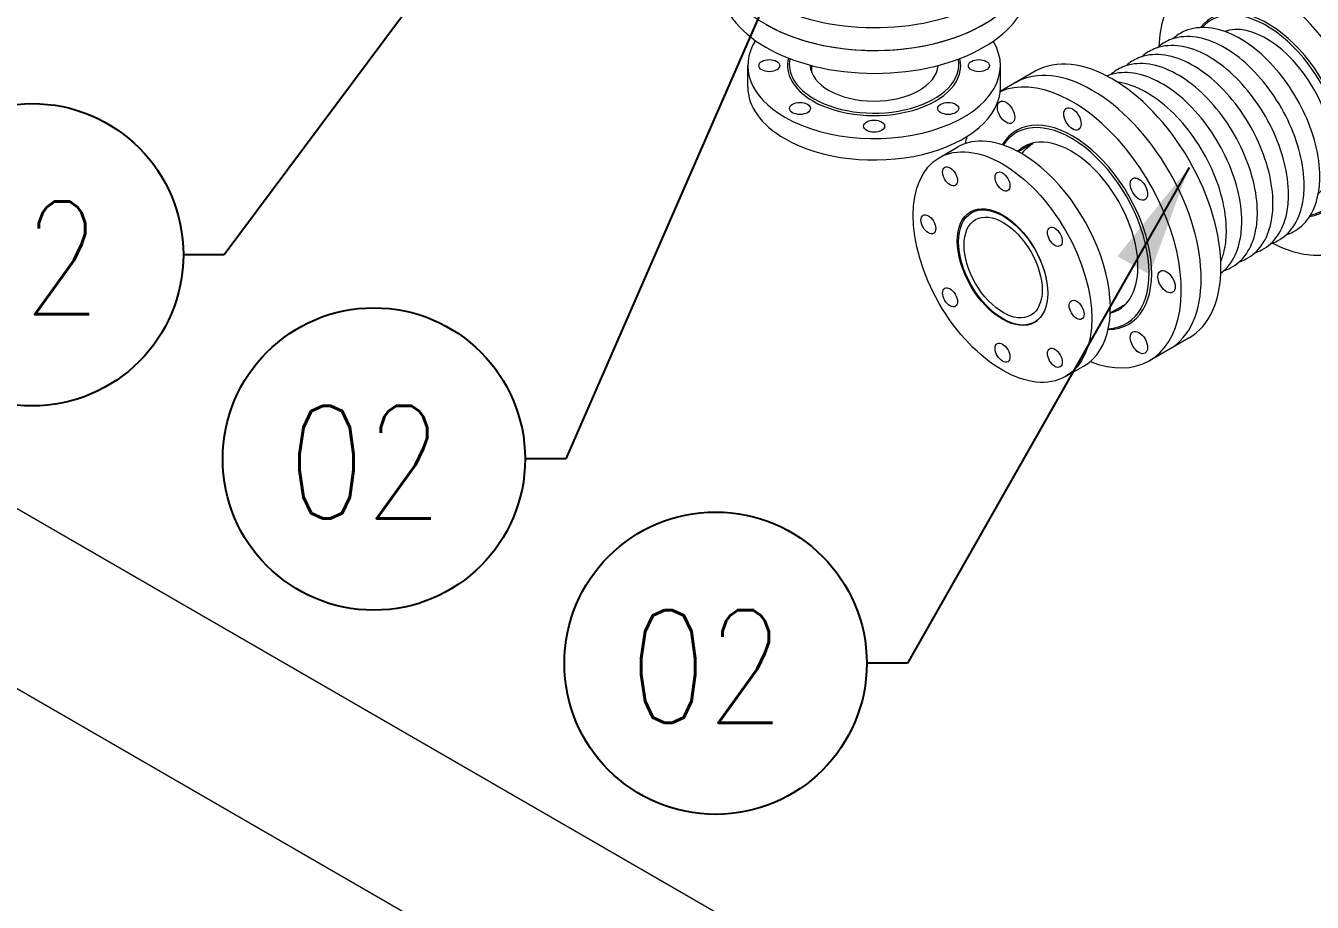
# Model space of a CAD drawing. Header units: millimetres. Extents: x -312439 to 477422, y -331570 to 212570.
# Drawn here: x 342765 to 344193, y 138150 to 139123 of the extents above; entities that cross this region are included whole.
import ezdxf

# ---------------------------------------------------------------- set-up
doc = ezdxf.new("R2010")
doc.units = ezdxf.units.MM
doc.layers.add('ARCONDTEXTO', color=4, linetype='Continuous')
doc.layers.add('TEXTO FORMATO', color=4, linetype='Continuous')
doc.styles.add('ROMAND', font='ROMAND.SHX')
doc.styles.add('ROMANS', font='romans.shx', dxfattribs={"height": 187.5})
doc.dimstyles.new('1-50 (MILIMETRO)', dxfattribs={"dimscale": 0, "dimtxt": 125, "dimasz": 125, "dimexe": 100, "dimexo": 100, "dimgap": 50, "dimtad": 0, "dimdec": 0, "dimzin": 0, "dimdsep": 46, "dimtxsty": 'ROMAND', "dimcen": -390, "dimclrd": 1, "dimclre": 1, "dimclrt": 3, "dimadec": 0, "dimazin": 0, "dimtfac": 1, "dimtdec": 0, "dimtix": 1, "dimtmove": 2, "dimatfit": 2, "dimfxl": 1, "dimtvp": 1, "dimtolj": 1, "dimtzin": 0, "dimarcsym": 0})

msp = doc.modelspace()

# ---------------------------------------------------------------- linework, layer by layer
at = {"color": 5, "linetype": 'Continuous', "lineweight": 0, "extrusion": (4.44089e-16, 0.816497, 0.57735)}
for p, q in [((341209.323, 139479.928), (347825.272, 135660.208)), ((341122.794, 139330.057), (347738.744, 135510.337))]:
    msp.add_line(p, q, dxfattribs=at)
at = {"color": 4, "linetype": 'Continuous', "lineweight": 0, "extrusion": (4.44089e-16, 0.816497, 0.57735)}
for p, q in [((344100.427, 139118.456), (344097.18, 139116.581)), ((343566.518, 139055.373), (343566.518, 139079.173)), ((343637.493, 139071.657), (343637.493, 139079.264)), ((343777.482, 139076.977), (343777.482, 139079.264)), ((343885.55, 139072.885), (343846.727, 139050.471)), ((343846.985, 139055.373), (343846.985, 139079.173)), ((343779.139, 138976.944), (343799.75, 138988.844)), ((343866.649, 138983.696), (343883.332, 138993.328)), ((343814.995, 138915.69), (343822.522, 138920.035)), ((343968.913, 138804.726), (343986.394, 138814.819)), ((343884.989, 138794.456), (343887.908, 138796.142)), ((344056.402, 138776.961), (344012.407, 138751.561)), ((343919.372, 138734.052), (343939.984, 138745.952))]:
    msp.add_line(p, q, dxfattribs=at)
at = {"color": 4, "linetype": 'Continuous', "lineweight": 0}
for centre, major_axis, start_param, end_param in [((343707.487, 139220.048), (-170.852, 0), 0.78539816, 3.88230468), ((344165.485, 139037.223), (85.426, -147.962), 0, 3.14159265), ((344143.488, 139024.523), (-85.426, 147.962), 2.40088063, 7.02389733), ((343707.487, 139194.648), (170.852, 0), 3.14159265, 6.28318531), ((343707.487, 139194.648), (170.852, 0), 3.92699082, 6.28318531), ((344187.482, 139049.923), (-85.426, 147.962), 3.14159265, 5.49778714), ((343707.487, 139169.248), (-170.852, 0), 0, 3.14159265), ((344165.485, 139037.223), (-85.426, 147.962), 3.14159265, 5.49778714), ((344143.488, 139024.523), (-62.156, 107.657), 2.91551375, 6.50926421), ((344142.102, 139023.723), (61.176, -105.96), 6.09968131, 9.60828196), ((344142.102, 139023.723), (52.358, -90.686), 0.10748611, 3.03410655), ((343706.751, 139079.173), (-140.233, 0), 5.93304267, 7.06858347), ((343706.751, 139079.173), (-140.233, 0), 0.78539816, 3.48229878), ((343706.751, 139079.173), (96.142, 0), 2.98987482, 3.92699082), ((343706.751, 139080.773), (94.183, 0), 3.02695683, 3.92699082), ((343706.751, 139079.173), (96.142, 0), 3.92699082, 6.42546663), ((343706.751, 139080.773), (94.183, 0), 3.92699082, 6.38821398), ((343970.976, 138924.923), (85.426, -147.962), 0, 3.14159265), ((343706.751, 139080.773), (-71.035, 0), 0.02553219, 3.1064533), ((343948.979, 138912.223), (85.426, -147.962), 0, 3.14159265), ((343706.751, 139055.373), (140.233, 0), 3.14159265, 3.92699082), ((343706.751, 139055.373), (140.233, 0), 3.92699082, 6.28318531), ((343926.981, 138899.523), (-85.426, 147.962), 2.51913722, 6.22477498), ((343926.981, 138899.523), (-62.156, 107.657), 2.82283109, 6.58897491), ((343925.596, 138898.723), (61.176, -105.96), 5.99359156, 9.70107507), ((343869.867, 138867.398), (-70.117, 121.446), 5.49778714, 6.28318531), ((343926.981, 138899.523), (-85.426, 147.962), 0.54616254, 0.60948347), ((343925.596, 138898.723), (52.358, -90.686), 6.12241716, 9.57224947), ((343869.867, 138867.398), (-70.117, 121.446), 3.14159265, 5.49778714)]:
    msp.add_ellipse(centre, major_axis=major_axis, ratio=0.57735027, start_param=start_param, end_param=end_param, dxfattribs=at)
for centre, major_axis in [((343590.4, 139079.173), (11.635, 0)), ((343823.102, 139079.173), (-11.635, 0)), ((343853.191, 139027.333), (-6.797, 11.773)), ((343624.479, 139031.673), (11.635, 0)), ((343789.024, 139031.673), (-11.635, 0)), ((343926.981, 139020.023), (-6.797, 11.773)), ((343706.751, 139011.998), (-11.635, 0)), ((343849.256, 138855.498), (70.117, -121.446)), ((343791.08, 138956.261), (5.818, -10.076)), ((343849.256, 138950.498), (-5.818, 10.076)), ((344000.772, 138942.126), (-6.797, 11.773)), ((343849.256, 138855.498), (-35.518, 61.518)), ((343849.992, 138855.073), (-34.997, 60.617)), ((343766.983, 138902.998), (5.818, -10.076)), ((343849.992, 138855.073), (-30.643, 53.075)), ((343907.431, 138889.086), (-5.818, 10.076)), ((344031.338, 138839.273), (-6.797, 11.773)), ((343791.08, 138821.91), (5.818, -10.076)), ((343931.528, 138807.998), (-5.818, 10.076)), ((344000.772, 138771.713), (-6.797, 11.773)), ((343849.256, 138760.498), (5.818, -10.076)), ((343907.431, 138754.735), (5.818, -10.076))]:
    msp.add_ellipse(centre, major_axis=major_axis, ratio=0.57735027, dxfattribs=at)
for points, knots in [([(344184.152, 138945.958), (344184.152, 138957.314), (344182.53, 138969.464), (344176.306, 138994.168), (344171.709, 139006.717), (344160.043, 139030.972), (344152.983, 139042.677), (344137.082, 139064.127), (344128.243, 139073.867), (344109.592, 139090.425), (344099.78, 139097.233), (344080.075, 139107.13), (344070.175, 139110.222), (344051.502, 139112.07), (344042.684, 139110.949), (344029.836, 139105.64), (344025.242, 139102.721), (344021.216, 139099.058)], [0, 0, 0, 0, 0.32816351, 0.32816351, 0.65548399, 0.65548399, 0.98174571, 0.98174571, 1.30813582, 1.30813582, 1.63575105, 1.63575105, 1.96354502, 1.96354502, 2.27981164, 2.27981164, 2.48136529, 2.48136529, 2.48136529, 2.48136529]), ([(344201.472, 138955.958), (344201.472, 138967.314), (344199.851, 138979.464), (344193.626, 139004.168), (344189.03, 139016.717), (344177.364, 139040.972), (344170.303, 139052.677), (344154.402, 139074.127), (344145.564, 139083.867), (344126.913, 139100.425), (344117.1, 139107.233), (344097.395, 139117.13), (344087.496, 139120.222), (344068.823, 139122.07), (344060.005, 139120.949), (344047.156, 139115.64), (344042.563, 139112.721), (344038.537, 139109.058)], [0, 0, 0, 0, 0.32816351, 0.32816351, 0.65548399, 0.65548399, 0.98174571, 0.98174571, 1.30813582, 1.30813582, 1.63575105, 1.63575105, 1.96354502, 1.96354502, 2.27981164, 2.27981164, 2.48136529, 2.48136529, 2.48136529, 2.48136529]), ([(344166.831, 138935.958), (344166.831, 138947.314), (344165.21, 138959.464), (344158.985, 138984.168), (344154.389, 138996.717), (344142.723, 139020.972), (344135.662, 139032.677), (344119.761, 139054.127), (344110.923, 139063.867), (344092.272, 139080.425), (344082.459, 139087.233), (344062.754, 139097.13), (344052.855, 139100.222), (344034.182, 139102.07), (344025.364, 139100.949), (344012.515, 139095.64), (344007.922, 139092.721), (344003.896, 139089.058)], [0, 0, 0, 0, 0.32816351, 0.32816351, 0.65548399, 0.65548399, 0.98174571, 0.98174571, 1.30813582, 1.30813582, 1.63575105, 1.63575105, 1.96354502, 1.96354502, 2.27981164, 2.27981164, 2.48136529, 2.48136529, 2.48136529, 2.48136529]), ([(344149.511, 138925.958), (344149.511, 138937.314), (344147.889, 138949.464), (344141.665, 138974.168), (344137.068, 138986.717), (344125.402, 139010.972), (344118.342, 139022.677), (344102.441, 139044.127), (344093.602, 139053.867), (344074.951, 139070.425), (344065.139, 139077.233), (344045.434, 139087.13), (344035.534, 139090.222), (344016.861, 139092.07), (344008.043, 139090.949), (343995.194, 139085.64), (343990.601, 139082.721), (343986.575, 139079.058)], [0, 0, 0, 0, 0.32816351, 0.32816351, 0.65548399, 0.65548399, 0.98174571, 0.98174571, 1.30813582, 1.30813582, 1.63575105, 1.63575105, 1.96354502, 1.96354502, 2.27981164, 2.27981164, 2.48136529, 2.48136529, 2.48136529, 2.48136529]), ([(344114.87, 138905.958), (344114.87, 138917.314), (344113.248, 138929.464), (344107.024, 138954.168), (344102.427, 138966.717), (344090.761, 138990.972), (344083.701, 139002.677), (344067.799, 139024.127), (344058.961, 139033.867), (344040.31, 139050.425), (344030.498, 139057.233), (344010.793, 139067.13), (344000.893, 139070.222), (343982.22, 139072.07), (343973.402, 139070.949), (343965.45, 139067.663), (343965.346, 139067.62), (343965.242, 139067.576)], [0, 0, 0, 0, 0.32816351, 0.32816351, 0.65548399, 0.65548399, 0.98174571, 0.98174571, 1.30813582, 1.30813582, 1.63575105, 1.63575105, 1.96354502, 1.96354502, 2.27981164, 2.27981164, 2.28401584, 2.28401584, 2.28401584, 2.28401584]), ([(344132.19, 138915.958), (344132.19, 138927.314), (344130.569, 138939.464), (344124.344, 138964.168), (344119.748, 138976.717), (344108.081, 139000.972), (344101.021, 139012.677), (344085.12, 139034.127), (344076.282, 139043.867), (344057.631, 139060.425), (344047.818, 139067.233), (344028.113, 139077.13), (344018.214, 139080.222), (343999.541, 139082.07), (343990.723, 139080.949), (343977.874, 139075.64), (343973.281, 139072.721), (343969.255, 139069.058)], [0, 0, 0, 0, 0.32816351, 0.32816351, 0.65548399, 0.65548399, 0.98174571, 0.98174571, 1.30813582, 1.30813582, 1.63575105, 1.63575105, 1.96354502, 1.96354502, 2.27981164, 2.27981164, 2.48136529, 2.48136529, 2.48136529, 2.48136529]), ([(344097.799, 138896.018), (344097.799, 138907.394), (344096.173, 138919.563), (344089.937, 138944.301), (344085.333, 138956.865), (344073.647, 138981.148), (344066.576, 138992.864), (344050.651, 139014.332), (344041.8, 139024.08), (344023.119, 139040.65), (344013.29, 139047.461), (343994.367, 139056.947), (343985.275, 139059.921), (343976.48, 139061.1)], [0, 0, 0, 0, 0.32834736, 0.32834736, 0.65583782, 0.65583782, 0.98224611, 0.98224611, 1.30878744, 1.30878744, 1.63658278, 1.63658278, 1.9373305, 1.9373305, 1.9373305, 1.9373305]), ([(343870.602, 138981.471), (343871.567, 138982.624), (343872.58, 138983.753), (343875.666, 138986.955), (343877.862, 138988.947), (343881.382, 138991.711), (343882.596, 138992.597), (343883.842, 138993.439)], [3.719249102, 3.719249102, 3.719249102, 3.719249102, 3.762275347, 3.762275347, 3.844633082, 3.844633082, 3.886005703, 3.886005703, 3.886005703, 3.886005703]), ([(344164.222, 138891.365), (344166.845, 138892.203), (344169.377, 138893.259), (344178.727, 138898.168), (344184.675, 138903.571), (344194.134, 138917.366), (344197.538, 138925.865), (344200.816, 138941.8), (344201.472, 138948.718), (344201.472, 138955.958)], [5.37261634, 5.37261634, 5.37261634, 5.37261634, 5.474589709, 5.474589709, 5.767211043, 5.767211043, 6.073965029, 6.073965029, 6.283185307, 6.283185307, 6.283185307, 6.283185307]), ([(344146.901, 138881.365), (344149.525, 138882.203), (344152.056, 138883.259), (344161.407, 138888.168), (344167.355, 138893.571), (344176.813, 138907.366), (344180.217, 138915.865), (344183.495, 138931.8), (344184.152, 138938.718), (344184.152, 138945.958)], [5.37261634, 5.37261634, 5.37261634, 5.37261634, 5.474589709, 5.474589709, 5.767211043, 5.767211043, 6.073965029, 6.073965029, 6.283185307, 6.283185307, 6.283185307, 6.283185307]), ([(344112.26, 138861.365), (344114.884, 138862.203), (344117.415, 138863.259), (344126.766, 138868.168), (344132.713, 138873.571), (344142.172, 138887.366), (344145.576, 138895.865), (344148.854, 138911.8), (344149.511, 138918.718), (344149.511, 138925.958)], [5.37261634, 5.37261634, 5.37261634, 5.37261634, 5.474589709, 5.474589709, 5.767211043, 5.767211043, 6.073965029, 6.073965029, 6.283185307, 6.283185307, 6.283185307, 6.283185307]), ([(344129.581, 138871.365), (344132.204, 138872.203), (344134.736, 138873.259), (344144.086, 138878.168), (344150.034, 138883.571), (344159.493, 138897.366), (344162.897, 138905.865), (344166.175, 138921.8), (344166.831, 138928.718), (344166.831, 138935.958)], [5.37261634, 5.37261634, 5.37261634, 5.37261634, 5.474589709, 5.474589709, 5.767211043, 5.767211043, 6.073965029, 6.073965029, 6.283185307, 6.283185307, 6.283185307, 6.283185307]), ([(344094.94, 138851.365), (344097.563, 138852.203), (344100.095, 138853.259), (344109.445, 138858.168), (344115.393, 138863.571), (344124.852, 138877.366), (344128.256, 138885.865), (344131.534, 138901.8), (344132.19, 138908.718), (344132.19, 138915.958)], [5.37261634, 5.37261634, 5.37261634, 5.37261634, 5.474589709, 5.474589709, 5.767211043, 5.767211043, 6.073965029, 6.073965029, 6.283185307, 6.283185307, 6.283185307, 6.283185307]), ([(344091.65, 138848.631), (344095.87, 138851.827), (344099.578, 138855.766), (344107.531, 138867.366), (344110.935, 138875.865), (344114.213, 138891.8), (344114.87, 138898.718), (344114.87, 138905.958)], [5.569965798, 5.569965798, 5.569965798, 5.569965798, 5.767211043, 5.767211043, 6.073965029, 6.073965029, 6.283185307, 6.283185307, 6.283185307, 6.283185307]), ([(344091.661, 138861.601), (344093.424, 138865.888), (344094.805, 138870.491), (344097.14, 138881.828), (344097.799, 138888.762), (344097.799, 138896.018)], [5.916651137, 5.916651137, 5.916651137, 5.916651137, 6.073766391, 6.073766391, 6.283185307, 6.283185307, 6.283185307, 6.283185307])]:
    msp.add_open_spline(points, degree=3, knots=knots, dxfattribs=at)
at = {"layer": 'TEXTO FORMATO', "color": 1}
for centre in [(342772.212, 138869.215), (343151.492, 138642.414), (343530.772, 138415.613)]:
    msp.add_circle(centre, 167.835, dxfattribs=at)

# ---------------------------------------------------------------- texts
at = {"layer": 'ARCONDTEXTO', "color": 3, "linetype": 'Continuous', "lineweight": -3, "style": 'ROMANS', "width": 0.8}
for p in [(342676.894, 138803.149), (343056.174, 138576.348), (343435.453, 138349.548)]:
    msp.add_text('02', height=125, dxfattribs=at).set_placement(p)

# ---------------------------------------------------------------- leaders
at = {"layer": 'TEXTO FORMATO'}
for points in [[(342904.05, 139742.851), (342606.101, 139096.015), (342560.768, 139096.015)], [(343403.161, 139430.074), (342985.381, 138869.215), (342940.047, 138869.215)], [(343640.294, 139274.274), (343364.661, 138642.414), (343319.327, 138642.414)], [(344056.402, 138966.109), (343743.94, 138415.613), (343698.607, 138415.613)]]:
    msp.add_leader(points, dimstyle='1-50 (MILIMETRO)', override={"dimscale": 1}, dxfattribs=at)

doc.saveas('drawing.dxf')
